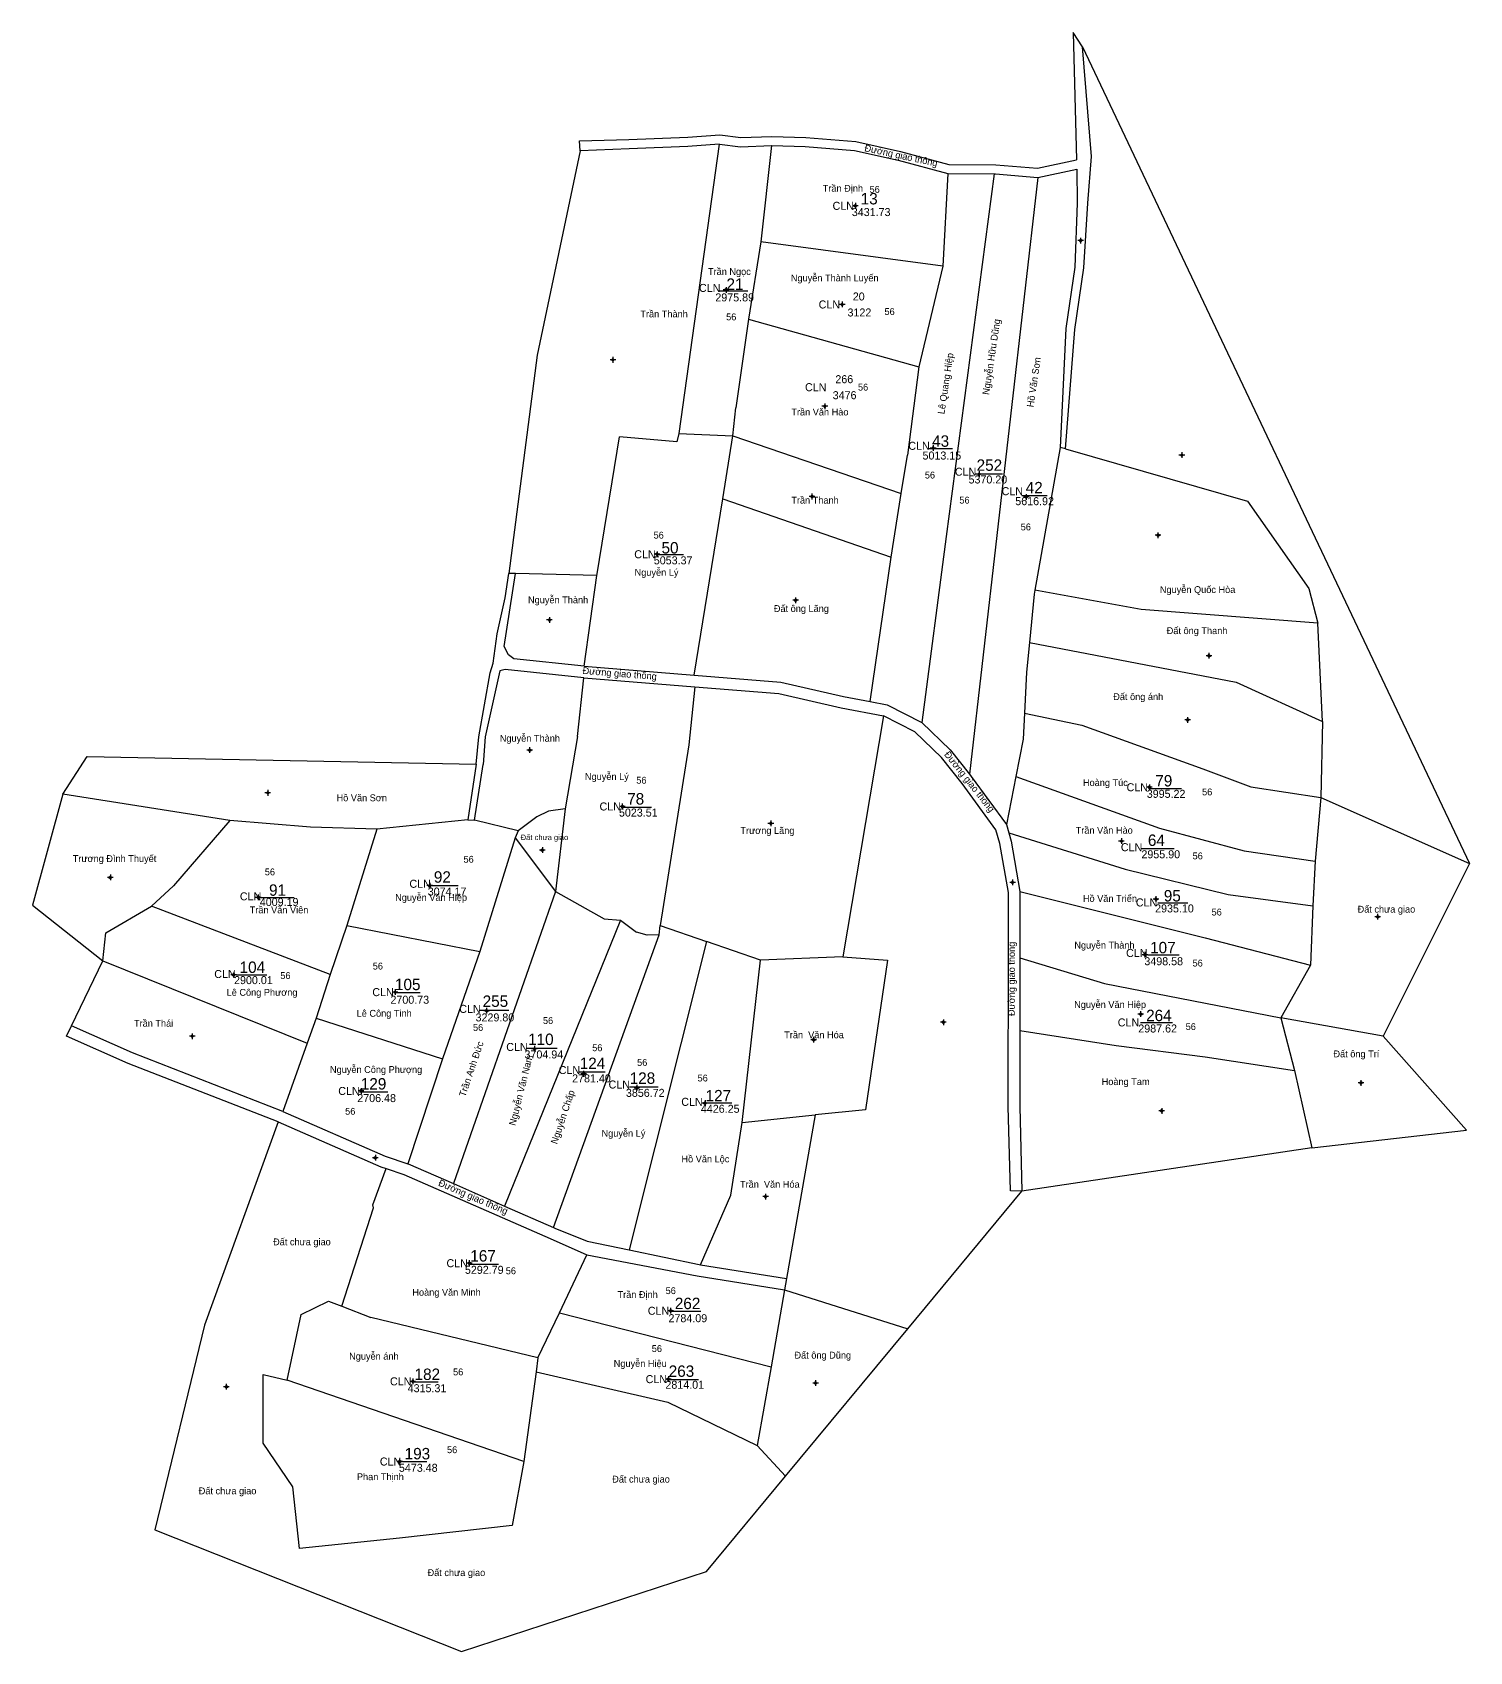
# Model space of a CAD drawing. Extents: x 533586 to 535027, y 1848292 to 1849819.
# Drawn here: x 534398 to 535027, y 1848292 to 1849000 of the extents above; entities that cross this region are included whole.
import ezdxf

# ---------------------------------------------------------------- set-up
doc = ezdxf.new("R2010")
doc.units = 0
for name, color, linetype in [('Level 11', 7, 'Continuous'), ('Level 13', 7, 'Continuous'), ('Level 2', 7, 'Continuous'), ('Level 3', 7, 'Continuous'), ('Level 4', 7, 'Continuous'), ('Level 5', 7, 'Continuous'), ('Level 6', 7, 'Continuous'), ('Level 7', 7, 'Continuous'), ('Level 8', 7, 'Continuous'), ('Level 9', 7, 'Continuous')]:
    doc.layers.add(name, color=color, linetype=linetype)

msp = doc.modelspace()

# ---------------------------------------------------------------- linework, layer by layer
at = {"layer": 'Level 11'}
for p, q in [((534757.395, 1848924.15), (534756.77, 1848924.15)), ((534758.02, 1848924.775), (534757.395, 1848924.15)), ((534757.395, 1848924.15), (534758.02, 1848923.525)), ((534758.02, 1848925.4), (534758.02, 1848924.775)), ((534758.645, 1848924.15), (534758.02, 1848924.775)), ((534758.02, 1848923.525), (534758.645, 1848924.15)), ((534758.02, 1848923.525), (534758.02, 1848922.9)), ((534759.27, 1848924.15), (534758.645, 1848924.15)), ((534855.905, 1848908.95), (534855.28, 1848908.95)), ((534856.53, 1848909.575), (534855.905, 1848908.95)), ((534855.905, 1848908.95), (534856.53, 1848908.325)), ((534856.53, 1848910.2), (534856.53, 1848909.575)), ((534857.155, 1848908.95), (534856.53, 1848909.575)), ((534856.53, 1848908.325), (534857.155, 1848908.95)), ((534856.53, 1848908.325), (534856.53, 1848907.7)), ((534857.78, 1848908.95), (534857.155, 1848908.95)), ((534700.825, 1848887.36), (534700.2, 1848887.36)), ((534701.45, 1848887.985), (534700.825, 1848887.36)), ((534700.825, 1848887.36), (534701.45, 1848886.735)), ((534701.45, 1848888.61), (534701.45, 1848887.985)), ((534702.075, 1848887.36), (534701.45, 1848887.985)), ((534701.45, 1848886.735), (534702.075, 1848887.36)), ((534701.45, 1848886.735), (534701.45, 1848886.11)), ((534702.7, 1848887.36), (534702.075, 1848887.36)), ((534751.645, 1848881.01), (534751.02, 1848881.01)), ((534752.27, 1848881.635), (534751.645, 1848881.01)), ((534751.645, 1848881.01), (534752.27, 1848880.385)), ((534752.27, 1848882.26), (534752.27, 1848881.635)), ((534752.895, 1848881.01), (534752.27, 1848881.635)), ((534752.27, 1848880.385), (534752.895, 1848881.01)), ((534752.27, 1848880.385), (534752.27, 1848879.76)), ((534753.52, 1848881.01), (534752.895, 1848881.01)), ((534651.355, 1848856.79), (534650.73, 1848856.79)), ((534651.98, 1848857.415), (534651.355, 1848856.79)), ((534651.355, 1848856.79), (534651.98, 1848856.165)), ((534651.98, 1848858.04), (534651.98, 1848857.415)), ((534652.605, 1848856.79), (534651.98, 1848857.415)), ((534651.98, 1848856.165), (534652.605, 1848856.79)), ((534653.23, 1848856.79), (534652.605, 1848856.79)), ((534651.98, 1848856.165), (534651.98, 1848855.54)), ((534744.035, 1848836.48), (534743.41, 1848836.48)), ((534744.66, 1848837.105), (534744.035, 1848836.48)), ((534744.035, 1848836.48), (534744.66, 1848835.855)), ((534744.66, 1848837.73), (534744.66, 1848837.105)), ((534745.285, 1848836.48), (534744.66, 1848837.105)), ((534744.66, 1848835.855), (534745.285, 1848836.48)), ((534744.66, 1848835.855), (534744.66, 1848835.23)), ((534745.91, 1848836.48), (534745.285, 1848836.48)), ((534791.405, 1848818.24), (534790.78, 1848818.24)), ((534792.03, 1848818.865), (534791.405, 1848818.24)), ((534791.405, 1848818.24), (534792.03, 1848817.615)), ((534792.03, 1848819.49), (534792.03, 1848818.865)), ((534792.655, 1848818.24), (534792.03, 1848818.865)), ((534792.03, 1848817.615), (534792.655, 1848818.24)), ((534792.03, 1848817.615), (534792.03, 1848816.99)), ((534793.28, 1848818.24), (534792.655, 1848818.24)), ((534900.145, 1848815.12), (534899.52, 1848815.12)), ((534900.77, 1848815.745), (534900.145, 1848815.12)), ((534900.145, 1848815.12), (534900.77, 1848814.495)), ((534900.77, 1848816.37), (534900.77, 1848815.745)), ((534901.395, 1848815.12), (534900.77, 1848815.745)), ((534900.77, 1848814.495), (534901.395, 1848815.12)), ((534900.77, 1848814.495), (534900.77, 1848813.87)), ((534902.02, 1848815.12), (534901.395, 1848815.12)), ((534812.17, 1848807.445), (534811.545, 1848806.82)), ((534812.17, 1848808.07), (534812.17, 1848807.445)), ((534812.795, 1848806.82), (534812.17, 1848807.445)), ((534811.545, 1848806.82), (534810.92, 1848806.82)), ((534811.545, 1848806.82), (534812.17, 1848806.195)), ((534812.17, 1848806.195), (534812.795, 1848806.82)), ((534812.17, 1848806.195), (534812.17, 1848805.57)), ((534813.42, 1848806.82), (534812.795, 1848806.82)), ((534738.425, 1848797.02), (534737.8, 1848797.02)), ((534739.05, 1848797.645), (534738.425, 1848797.02)), ((534738.425, 1848797.02), (534739.05, 1848796.395)), ((534739.05, 1848798.27), (534739.05, 1848797.645)), ((534739.675, 1848797.02), (534739.05, 1848797.645)), ((534739.05, 1848796.395), (534739.675, 1848797.02)), ((534739.05, 1848796.395), (534739.05, 1848795.77)), ((534740.3, 1848797.02), (534739.675, 1848797.02)), ((534832.125, 1848796.84), (534831.5, 1848796.84)), ((534832.75, 1848797.465), (534832.125, 1848796.84)), ((534832.125, 1848796.84), (534832.75, 1848796.215)), ((534832.75, 1848798.09), (534832.75, 1848797.465)), ((534833.375, 1848796.84), (534832.75, 1848797.465)), ((534832.75, 1848796.215), (534833.375, 1848796.84)), ((534832.75, 1848796.215), (534832.75, 1848795.59)), ((534834, 1848796.84), (534833.375, 1848796.84)), ((534889.715, 1848780.09), (534889.09, 1848780.09)), ((534890.34, 1848780.715), (534889.715, 1848780.09)), ((534889.715, 1848780.09), (534890.34, 1848779.465)), ((534890.34, 1848781.34), (534890.34, 1848780.715)), ((534890.965, 1848780.09), (534890.34, 1848780.715)), ((534890.34, 1848779.465), (534890.965, 1848780.09)), ((534890.34, 1848779.465), (534890.34, 1848778.84)), ((534891.59, 1848780.09), (534890.965, 1848780.09)), ((534670.665, 1848771.77), (534670.04, 1848771.77)), ((534671.29, 1848772.395), (534670.665, 1848771.77)), ((534670.665, 1848771.77), (534671.29, 1848771.145)), ((534671.29, 1848773.02), (534671.29, 1848772.395)), ((534671.915, 1848771.77), (534671.29, 1848772.395)), ((534671.29, 1848771.145), (534671.915, 1848771.77)), ((534672.54, 1848771.77), (534671.915, 1848771.77)), ((534671.29, 1848771.145), (534671.29, 1848770.52)), ((534731.275, 1848751.64), (534730.65, 1848751.64)), ((534731.9, 1848752.265), (534731.275, 1848751.64)), ((534731.275, 1848751.64), (534731.9, 1848751.015)), ((534731.9, 1848752.89), (534731.9, 1848752.265)), ((534732.525, 1848751.64), (534731.9, 1848752.265)), ((534731.9, 1848751.015), (534732.525, 1848751.64)), ((534731.9, 1848751.015), (534731.9, 1848750.39)), ((534733.15, 1848751.64), (534732.525, 1848751.64)), ((534624.25, 1848743.665), (534623.625, 1848743.04)), ((534624.25, 1848744.29), (534624.25, 1848743.665)), ((534624.875, 1848743.04), (534624.25, 1848743.665)), ((534623.625, 1848743.04), (534623, 1848743.04)), ((534623.625, 1848743.04), (534624.25, 1848742.415)), ((534624.25, 1848742.415), (534624.875, 1848743.04)), ((534624.25, 1848742.415), (534624.25, 1848741.79)), ((534625.5, 1848743.04), (534624.875, 1848743.04)), ((534912.025, 1848727.39), (534911.4, 1848727.39)), ((534912.65, 1848728.015), (534912.025, 1848727.39)), ((534912.025, 1848727.39), (534912.65, 1848726.765)), ((534912.65, 1848728.64), (534912.65, 1848728.015)), ((534913.275, 1848727.39), (534912.65, 1848728.015)), ((534912.65, 1848726.765), (534913.275, 1848727.39)), ((534912.65, 1848726.765), (534912.65, 1848726.14)), ((534913.9, 1848727.39), (534913.275, 1848727.39)), ((534902.695, 1848699.32), (534902.07, 1848699.32)), ((534903.32, 1848699.945), (534902.695, 1848699.32)), ((534902.695, 1848699.32), (534903.32, 1848698.695)), ((534903.32, 1848700.57), (534903.32, 1848699.945)), ((534903.945, 1848699.32), (534903.32, 1848699.945)), ((534903.32, 1848698.695), (534903.945, 1848699.32)), ((534903.32, 1848698.695), (534903.32, 1848698.07)), ((534904.57, 1848699.32), (534903.945, 1848699.32)), ((534615.58, 1848686.735), (534614.955, 1848686.11)), ((534615.58, 1848687.36), (534615.58, 1848686.735)), ((534616.205, 1848686.11), (534615.58, 1848686.735)), ((534614.955, 1848686.11), (534614.33, 1848686.11)), ((534614.955, 1848686.11), (534615.58, 1848685.485)), ((534615.58, 1848685.485), (534616.205, 1848686.11)), ((534615.58, 1848685.485), (534615.58, 1848684.86)), ((534616.83, 1848686.11), (534616.205, 1848686.11)), ((534500.455, 1848667.44), (534499.83, 1848667.44)), ((534501.08, 1848668.065), (534500.455, 1848667.44)), ((534500.455, 1848667.44), (534501.08, 1848666.815)), ((534501.08, 1848668.69), (534501.08, 1848668.065)), ((534501.705, 1848667.44), (534501.08, 1848668.065)), ((534501.08, 1848666.815), (534501.705, 1848667.44)), ((534501.08, 1848666.815), (534501.08, 1848666.19)), ((534502.33, 1848667.44), (534501.705, 1848667.44)), ((534885.955, 1848669.88), (534885.33, 1848669.88)), ((534886.58, 1848670.505), (534885.955, 1848669.88)), ((534885.955, 1848669.88), (534886.58, 1848669.255)), ((534886.58, 1848671.13), (534886.58, 1848670.505)), ((534887.205, 1848669.88), (534886.58, 1848670.505)), ((534886.58, 1848669.255), (534887.205, 1848669.88)), ((534886.58, 1848669.255), (534886.58, 1848668.63)), ((534887.83, 1848669.88), (534887.205, 1848669.88)), ((534655.485, 1848661.47), (534654.86, 1848661.47)), ((534656.11, 1848662.095), (534655.485, 1848661.47)), ((534655.485, 1848661.47), (534656.11, 1848660.845)), ((534656.11, 1848662.72), (534656.11, 1848662.095)), ((534656.735, 1848661.47), (534656.11, 1848662.095)), ((534656.11, 1848660.845), (534656.735, 1848661.47)), ((534656.11, 1848660.845), (534656.11, 1848660.22)), ((534657.36, 1848661.47), (534656.735, 1848661.47)), ((534720.425, 1848654.08), (534719.8, 1848654.08)), ((534721.05, 1848654.705), (534720.425, 1848654.08)), ((534720.425, 1848654.08), (534721.05, 1848653.455)), ((534721.05, 1848655.33), (534721.05, 1848654.705)), ((534721.675, 1848654.08), (534721.05, 1848654.705)), ((534721.05, 1848653.455), (534721.675, 1848654.08)), ((534721.05, 1848653.455), (534721.05, 1848652.83)), ((534722.3, 1848654.08), (534721.675, 1848654.08)), ((534873.735, 1848646.32), (534873.11, 1848646.32)), ((534874.36, 1848646.945), (534873.735, 1848646.32)), ((534873.735, 1848646.32), (534874.36, 1848645.695)), ((534874.36, 1848647.57), (534874.36, 1848646.945)), ((534874.985, 1848646.32), (534874.36, 1848646.945)), ((534874.36, 1848645.695), (534874.985, 1848646.32)), ((534874.36, 1848645.695), (534874.36, 1848645.07)), ((534875.61, 1848646.32), (534874.985, 1848646.32)), ((534620.545, 1848642.39), (534619.92, 1848642.39)), ((534621.17, 1848643.015), (534620.545, 1848642.39)), ((534620.545, 1848642.39), (534621.17, 1848641.765)), ((534621.17, 1848643.64), (534621.17, 1848643.015)), ((534621.795, 1848642.39), (534621.17, 1848643.015)), ((534621.17, 1848641.765), (534621.795, 1848642.39)), ((534621.17, 1848641.765), (534621.17, 1848641.14)), ((534622.42, 1848642.39), (534621.795, 1848642.39)), ((534431.645, 1848630.44), (534431.02, 1848630.44)), ((534432.27, 1848631.065), (534431.645, 1848630.44)), ((534431.645, 1848630.44), (534432.27, 1848629.815)), ((534432.27, 1848631.69), (534432.27, 1848631.065)), ((534432.895, 1848630.44), (534432.27, 1848631.065)), ((534432.27, 1848629.815), (534432.895, 1848630.44)), ((534433.52, 1848630.44), (534432.895, 1848630.44)), ((534432.27, 1848629.815), (534432.27, 1848629.19)), ((534496.94, 1848622.95), (534496.94, 1848622.325)), ((534571.295, 1848626.86), (534570.67, 1848626.86)), ((534571.92, 1848627.485), (534571.295, 1848626.86)), ((534571.295, 1848626.86), (534571.92, 1848626.235)), ((534571.92, 1848628.11), (534571.92, 1848627.485)), ((534572.545, 1848626.86), (534571.92, 1848627.485)), ((534571.92, 1848626.235), (534572.545, 1848626.86)), ((534571.92, 1848626.235), (534571.92, 1848625.61)), ((534573.17, 1848626.86), (534572.545, 1848626.86)), ((534826.115, 1848628.27), (534825.49, 1848628.27)), ((534826.74, 1848628.895), (534826.115, 1848628.27)), ((534826.115, 1848628.27), (534826.74, 1848627.645)), ((534826.74, 1848629.52), (534826.74, 1848628.895)), ((534827.365, 1848628.27), (534826.74, 1848628.895)), ((534826.74, 1848627.645), (534827.365, 1848628.27)), ((534826.74, 1848627.645), (534826.74, 1848627.02)), ((534827.99, 1848628.27), (534827.365, 1848628.27)), ((534496.315, 1848621.7), (534495.69, 1848621.7)), ((534496.94, 1848622.325), (534496.315, 1848621.7)), ((534496.315, 1848621.7), (534496.94, 1848621.075)), ((534497.565, 1848621.7), (534496.94, 1848622.325)), ((534496.94, 1848621.075), (534497.565, 1848621.7)), ((534496.94, 1848621.075), (534496.94, 1848620.45)), ((534498.19, 1848621.7), (534497.565, 1848621.7)), ((534888.845, 1848620.99), (534888.22, 1848620.99)), ((534889.47, 1848621.615), (534888.845, 1848620.99)), ((534888.845, 1848620.99), (534889.47, 1848620.365)), ((534889.47, 1848622.24), (534889.47, 1848621.615)), ((534890.095, 1848620.99), (534889.47, 1848621.615)), ((534889.47, 1848620.365), (534890.095, 1848620.99)), ((534889.47, 1848620.365), (534889.47, 1848619.74)), ((534890.72, 1848620.99), (534890.095, 1848620.99)), ((534985.745, 1848613.22), (534985.12, 1848613.22)), ((534986.37, 1848613.845), (534985.745, 1848613.22)), ((534985.745, 1848613.22), (534986.37, 1848612.595)), ((534986.37, 1848614.47), (534986.37, 1848613.845)), ((534986.995, 1848613.22), (534986.37, 1848613.845)), ((534986.37, 1848612.595), (534986.995, 1848613.22)), ((534986.37, 1848612.595), (534986.37, 1848611.97)), ((534987.62, 1848613.22), (534986.995, 1848613.22)), ((534883.995, 1848596.63), (534883.37, 1848596.63)), ((534884.62, 1848597.255), (534883.995, 1848596.63)), ((534883.995, 1848596.63), (534884.62, 1848596.005)), ((534884.62, 1848597.88), (534884.62, 1848597.255)), ((534885.245, 1848596.63), (534884.62, 1848597.255)), ((534884.62, 1848596.005), (534885.245, 1848596.63)), ((534884.62, 1848596.005), (534884.62, 1848595.38)), ((534885.87, 1848596.63), (534885.245, 1848596.63)), ((534485.555, 1848587.9), (534484.93, 1848587.9)), ((534486.18, 1848588.525), (534485.555, 1848587.9)), ((534485.555, 1848587.9), (534486.18, 1848587.275)), ((534486.18, 1848589.15), (534486.18, 1848588.525)), ((534486.805, 1848587.9), (534486.18, 1848588.525)), ((534486.18, 1848587.275), (534486.805, 1848587.9)), ((534487.43, 1848587.9), (534486.805, 1848587.9)), ((534486.18, 1848587.275), (534486.18, 1848586.65)), ((534556.77, 1848580.905), (534556.145, 1848580.28)), ((534556.77, 1848581.53), (534556.77, 1848580.905)), ((534557.395, 1848580.28), (534556.77, 1848580.905)), ((534556.145, 1848580.28), (534555.52, 1848580.28)), ((534556.145, 1848580.28), (534556.77, 1848579.655)), ((534556.77, 1848579.655), (534557.395, 1848580.28)), ((534556.77, 1848579.655), (534556.77, 1848579.03)), ((534558.02, 1848580.28), (534557.395, 1848580.28)), ((534596.76, 1848573.4), (534596.76, 1848572.775)), ((534596.135, 1848572.15), (534595.51, 1848572.15)), ((534596.76, 1848572.775), (534596.135, 1848572.15)), ((534596.135, 1848572.15), (534596.76, 1848571.525)), ((534597.385, 1848572.15), (534596.76, 1848572.775)), ((534596.76, 1848571.525), (534597.385, 1848572.15)), ((534596.76, 1848571.525), (534596.76, 1848570.9)), ((534598.01, 1848572.15), (534597.385, 1848572.15)), ((534795.885, 1848567.1), (534795.26, 1848567.1)), ((534796.51, 1848567.725), (534795.885, 1848567.1)), ((534795.885, 1848567.1), (534796.51, 1848566.475)), ((534796.51, 1848568.35), (534796.51, 1848567.725)), ((534797.135, 1848567.1), (534796.51, 1848567.725)), ((534796.51, 1848566.475), (534797.135, 1848567.1)), ((534796.51, 1848566.475), (534796.51, 1848565.85)), ((534797.76, 1848567.1), (534797.135, 1848567.1)), ((534882.105, 1848570.66), (534881.48, 1848570.66)), ((534882.73, 1848571.285), (534882.105, 1848570.66)), ((534882.105, 1848570.66), (534882.73, 1848570.035)), ((534882.73, 1848571.91), (534882.73, 1848571.285)), ((534883.355, 1848570.66), (534882.73, 1848571.285)), ((534882.73, 1848570.035), (534883.355, 1848570.66)), ((534882.73, 1848570.035), (534882.73, 1848569.41)), ((534883.98, 1848570.66), (534883.355, 1848570.66)), ((534467.405, 1848561), (534466.78, 1848561)), ((534468.03, 1848561.625), (534467.405, 1848561)), ((534467.405, 1848561), (534468.03, 1848560.375)), ((534468.03, 1848562.25), (534468.03, 1848561.625)), ((534468.655, 1848561), (534468.03, 1848561.625)), ((534468.03, 1848560.375), (534468.655, 1848561)), ((534468.03, 1848560.375), (534468.03, 1848559.75)), ((534469.28, 1848561), (534468.655, 1848561)), ((534739.125, 1848559.48), (534738.5, 1848559.48)), ((534739.75, 1848560.105), (534739.125, 1848559.48)), ((534739.125, 1848559.48), (534739.75, 1848558.855)), ((534739.75, 1848560.73), (534739.75, 1848560.105)), ((534740.375, 1848559.48), (534739.75, 1848560.105)), ((534739.75, 1848558.855), (534740.375, 1848559.48)), ((534741, 1848559.48), (534740.375, 1848559.48)), ((534617.065, 1848555.5), (534616.44, 1848555.5)), ((534617.69, 1848556.125), (534617.065, 1848555.5)), ((534617.065, 1848555.5), (534617.69, 1848554.875)), ((534617.69, 1848556.75), (534617.69, 1848556.125)), ((534618.315, 1848555.5), (534617.69, 1848556.125)), ((534617.69, 1848554.875), (534618.315, 1848555.5)), ((534617.69, 1848554.875), (534617.69, 1848554.25)), ((534618.94, 1848555.5), (534618.315, 1848555.5)), ((534739.75, 1848558.855), (534739.75, 1848558.23)), ((534639.17, 1848545.165), (534638.545, 1848544.54)), ((534639.17, 1848545.79), (534639.17, 1848545.165)), ((534639.795, 1848544.54), (534639.17, 1848545.165)), ((534541.86, 1848538.31), (534541.86, 1848537.685)), ((534638.545, 1848544.54), (534637.92, 1848544.54)), ((534638.545, 1848544.54), (534639.17, 1848543.915)), ((534639.17, 1848543.915), (534639.795, 1848544.54)), ((534639.17, 1848543.915), (534639.17, 1848543.29)), ((534640.42, 1848544.54), (534639.795, 1848544.54)), ((534661.875, 1848538.49), (534661.25, 1848538.49)), ((534662.5, 1848539.115), (534661.875, 1848538.49)), ((534661.875, 1848538.49), (534662.5, 1848537.865)), ((534662.5, 1848539.74), (534662.5, 1848539.115)), ((534663.125, 1848538.49), (534662.5, 1848539.115)), ((534662.5, 1848537.865), (534663.125, 1848538.49)), ((534663.75, 1848538.49), (534663.125, 1848538.49)), ((534978.475, 1848540.56), (534977.85, 1848540.56)), ((534979.1, 1848541.185), (534978.475, 1848540.56)), ((534978.475, 1848540.56), (534979.1, 1848539.935)), ((534979.1, 1848541.81), (534979.1, 1848541.185)), ((534979.725, 1848540.56), (534979.1, 1848541.185)), ((534979.1, 1848539.935), (534979.725, 1848540.56)), ((534979.1, 1848539.935), (534979.1, 1848539.31)), ((534980.35, 1848540.56), (534979.725, 1848540.56)), ((534541.235, 1848537.06), (534540.61, 1848537.06)), ((534541.86, 1848537.685), (534541.235, 1848537.06)), ((534541.235, 1848537.06), (534541.86, 1848536.435)), ((534542.485, 1848537.06), (534541.86, 1848537.685)), ((534541.86, 1848536.435), (534542.485, 1848537.06)), ((534541.86, 1848536.435), (534541.86, 1848535.81)), ((534543.11, 1848537.06), (534542.485, 1848537.06)), ((534662.5, 1848537.865), (534662.5, 1848537.24)), ((534691.675, 1848531.72), (534691.05, 1848531.72)), ((534692.3, 1848532.345), (534691.675, 1848531.72)), ((534691.675, 1848531.72), (534692.3, 1848531.095)), ((534692.3, 1848532.97), (534692.3, 1848532.345)), ((534692.925, 1848531.72), (534692.3, 1848532.345)), ((534692.3, 1848531.095), (534692.925, 1848531.72)), ((534692.3, 1848531.095), (534692.3, 1848530.47)), ((534693.55, 1848531.72), (534692.925, 1848531.72)), ((534891.355, 1848528.32), (534890.73, 1848528.32)), ((534891.98, 1848528.945), (534891.355, 1848528.32)), ((534891.355, 1848528.32), (534891.98, 1848527.695)), ((534891.98, 1848529.57), (534891.98, 1848528.945)), ((534892.605, 1848528.32), (534891.98, 1848528.945)), ((534891.98, 1848527.695), (534892.605, 1848528.32)), ((534891.98, 1848527.695), (534891.98, 1848527.07)), ((534893.23, 1848528.32), (534892.605, 1848528.32)), ((534547.505, 1848507.83), (534546.88, 1848507.83)), ((534548.13, 1848508.455), (534547.505, 1848507.83)), ((534547.505, 1848507.83), (534548.13, 1848507.205)), ((534548.13, 1848509.08), (534548.13, 1848508.455)), ((534548.755, 1848507.83), (534548.13, 1848508.455)), ((534548.13, 1848507.205), (534548.755, 1848507.83)), ((534548.13, 1848507.205), (534548.13, 1848506.58)), ((534549.38, 1848507.83), (534548.755, 1848507.83)), ((534718.125, 1848490.84), (534717.5, 1848490.84)), ((534718.75, 1848491.465), (534718.125, 1848490.84)), ((534718.125, 1848490.84), (534718.75, 1848490.215)), ((534718.75, 1848492.09), (534718.75, 1848491.465)), ((534719.375, 1848490.84), (534718.75, 1848491.465)), ((534718.75, 1848490.215), (534719.375, 1848490.84)), ((534718.75, 1848490.215), (534718.75, 1848489.59)), ((534720, 1848490.84), (534719.375, 1848490.84)), ((534588.565, 1848461.74), (534587.94, 1848461.74)), ((534589.19, 1848462.365), (534588.565, 1848461.74)), ((534588.565, 1848461.74), (534589.19, 1848461.115)), ((534589.19, 1848462.99), (534589.19, 1848462.365)), ((534589.815, 1848461.74), (534589.19, 1848462.365)), ((534589.19, 1848461.115), (534589.815, 1848461.74)), ((534589.19, 1848461.115), (534589.19, 1848460.49)), ((534590.44, 1848461.74), (534589.815, 1848461.74)), ((534676.605, 1848440.93), (534675.98, 1848440.93)), ((534677.23, 1848441.555), (534676.605, 1848440.93)), ((534676.605, 1848440.93), (534677.23, 1848440.305)), ((534677.23, 1848442.18), (534677.23, 1848441.555)), ((534677.855, 1848440.93), (534677.23, 1848441.555)), ((534677.23, 1848440.305), (534677.855, 1848440.93)), ((534677.23, 1848440.305), (534677.23, 1848439.68)), ((534678.48, 1848440.93), (534677.855, 1848440.93)), ((534564.49, 1848410.685), (534563.865, 1848410.06)), ((534564.49, 1848411.31), (534564.49, 1848410.685)), ((534565.115, 1848410.06), (534564.49, 1848410.685)), ((534675.635, 1848411.04), (534675.01, 1848411.04)), ((534676.26, 1848411.665), (534675.635, 1848411.04)), ((534675.635, 1848411.04), (534676.26, 1848410.415)), ((534676.26, 1848412.29), (534676.26, 1848411.665)), ((534676.885, 1848411.04), (534676.26, 1848411.665)), ((534676.26, 1848410.415), (534676.885, 1848411.04)), ((534677.51, 1848411.04), (534676.885, 1848411.04)), ((534740.61, 1848410.59), (534740.61, 1848409.965)), ((534482.295, 1848407.68), (534481.67, 1848407.68)), ((534482.92, 1848408.305), (534482.295, 1848407.68)), ((534482.295, 1848407.68), (534482.92, 1848407.055)), ((534482.92, 1848408.93), (534482.92, 1848408.305)), ((534483.545, 1848407.68), (534482.92, 1848408.305)), ((534482.92, 1848407.055), (534483.545, 1848407.68)), ((534482.92, 1848407.055), (534482.92, 1848406.43)), ((534484.17, 1848407.68), (534483.545, 1848407.68)), ((534563.865, 1848410.06), (534563.24, 1848410.06)), ((534563.865, 1848410.06), (534564.49, 1848409.435)), ((534564.49, 1848409.435), (534565.115, 1848410.06)), ((534564.49, 1848409.435), (534564.49, 1848408.81)), ((534565.74, 1848410.06), (534565.115, 1848410.06)), ((534676.26, 1848410.415), (534676.26, 1848409.79)), ((534739.985, 1848409.34), (534739.36, 1848409.34)), ((534740.61, 1848409.965), (534739.985, 1848409.34)), ((534739.985, 1848409.34), (534740.61, 1848408.715)), ((534741.235, 1848409.34), (534740.61, 1848409.965)), ((534740.61, 1848408.715), (534741.235, 1848409.34)), ((534740.61, 1848408.715), (534740.61, 1848408.09)), ((534741.86, 1848409.34), (534741.235, 1848409.34)), ((534558.74, 1848375.625), (534558.115, 1848375)), ((534558.74, 1848376.25), (534558.74, 1848375.625)), ((534559.365, 1848375), (534558.74, 1848375.625)), ((534558.115, 1848375), (534557.49, 1848375)), ((534558.115, 1848375), (534558.74, 1848374.375)), ((534558.74, 1848374.375), (534559.365, 1848375)), ((534558.74, 1848374.375), (534558.74, 1848373.75)), ((534559.99, 1848375), (534559.365, 1848375))]:
    msp.add_line(p, q, dxfattribs=at)
for centre in [(534758.02, 1848924.15), (534856.53, 1848908.95), (534701.45, 1848887.36), (534752.27, 1848881.01), (534651.98, 1848856.79), (534744.66, 1848836.48), (534792.03, 1848818.24), (534900.77, 1848815.12), (534812.17, 1848806.82), (534739.05, 1848797.02), (534832.75, 1848796.84), (534890.34, 1848780.09), (534671.29, 1848771.77), (534731.9, 1848751.64), (534624.25, 1848743.04), (534912.65, 1848727.39), (534903.32, 1848699.32), (534615.58, 1848686.11), (534501.08, 1848667.44), (534886.58, 1848669.88), (534656.11, 1848661.47), (534721.05, 1848654.08), (534874.36, 1848646.32), (534621.17, 1848642.39), (534432.27, 1848630.44), (534571.92, 1848626.86), (534826.74, 1848628.27), (534496.94, 1848621.7), (534889.47, 1848620.99), (534986.37, 1848613.22), (534884.62, 1848596.63), (534486.18, 1848587.9), (534556.77, 1848580.28), (534596.76, 1848572.15), (534796.51, 1848567.1), (534882.73, 1848570.66), (534468.03, 1848561), (534739.75, 1848559.48), (534617.69, 1848555.5), (534639.17, 1848544.54), (534662.5, 1848538.49), (534979.1, 1848540.56), (534541.86, 1848537.06), (534692.3, 1848531.72), (534891.98, 1848528.32), (534548.13, 1848507.83), (534718.75, 1848490.84), (534589.19, 1848461.74), (534677.23, 1848440.93), (534676.26, 1848411.04), (534482.92, 1848407.68), (534564.49, 1848410.06), (534740.61, 1848409.34), (534558.74, 1848375)]:
    msp.add_circle(centre, 0.15, dxfattribs=at)
at = {"layer": 'Level 6'}
for p, q in [((534853.22, 1849000), (534854.73, 1848944.21)), ((534857.4, 1848993.65), (534853.22, 1849000)), ((534861.26, 1848945.72), (534857.4, 1848993.65)), ((534857.4, 1848993.65), (535026.61, 1848636.58)), ((534637.42, 1848952.52), (534658.91, 1848953.13)), ((534637.69, 1848948.27), (534637.42, 1848952.52)), ((534659.07, 1848949.13), (534637.69, 1848948.27)), ((534658.91, 1848953.13), (534684.72, 1848954.15)), ((534684.76, 1848950.14), (534659.07, 1848949.13)), ((534698.52, 1848951.13), (534680.78, 1848824.64)), ((534684.72, 1848954.15), (534684.78, 1848954.14)), ((534698.52, 1848951.13), (534684.76, 1848950.14)), ((534684.78, 1848954.14), (534698.75, 1848955.16)), ((534698.52, 1848951.13), (534698.63, 1848951.14)), ((534698.63, 1848951.14), (534707.73, 1848949.95)), ((534698.75, 1848955.16), (534707.91, 1848953.97)), ((534707.73, 1848949.95), (534721.28, 1848950.48)), ((534707.91, 1848953.97), (534721.54, 1848954.49)), ((534721.28, 1848950.48), (534716.66, 1848908.33)), ((534721.28, 1848950.48), (534721.56, 1848950.49)), ((534721.54, 1848954.49), (534736.32, 1848954.04)), ((534721.56, 1848950.49), (534736.1, 1848950.04)), ((534736.1, 1848950.04), (534757.63, 1848948.34)), ((534736.32, 1848954.04), (534758.23, 1848952.3)), ((534758.23, 1848952.3), (534777.73, 1848947.96)), ((534637.69, 1848948.27), (534618.93, 1848858.77)), ((534757.63, 1848948.34), (534776.77, 1848944.08)), ((534776.77, 1848944.08), (534798.41, 1848938.28)), ((534777.73, 1848947.96), (534798.95, 1848942.28)), ((534798.95, 1848942.28), (534819.44, 1848942.09)), ((534819.44, 1848942.09), (534837.59, 1848940.58)), ((534837.59, 1848940.58), (534854.73, 1848944.21)), ((534859.72, 1848925.3), (534861.26, 1848945.72)), ((534798.41, 1848938.28), (534796.22, 1848897.81)), ((534818.67, 1848938.1), (534797.78, 1848779.51)), ((534798.41, 1848938.28), (534818.67, 1848938.1)), ((534837.85, 1848936.54), (534807.9, 1848675.53)), ((534818.67, 1848938.1), (534819.26, 1848938.09)), ((534819.26, 1848938.09), (534837.85, 1848936.54)), ((534837.85, 1848936.54), (534854.92, 1848940.15)), ((534854.92, 1848940.15), (534855.01, 1848925.34)), ((534855.01, 1848925.34), (534853.93, 1848897.37)), ((534857.91, 1848897.01), (534859.72, 1848925.3)), ((534716.66, 1848908.33), (534711.29, 1848874.61)), ((534796.22, 1848897.81), (534716.66, 1848908.33)), ((534796.22, 1848897.81), (534785.75, 1848853.69)), ((534853.93, 1848897.37), (534850.01, 1848870.55)), ((534853.99, 1848870.11), (534857.91, 1848897.01)), ((534711.29, 1848874.61), (534705.7, 1848835.81)), ((534711.29, 1848874.61), (534785.75, 1848853.69)), ((534850.01, 1848870.55), (534847.5, 1848818.53)), ((534849.87, 1848817.9), (534853.99, 1848870.11)), ((534618.93, 1848858.77), (534606.51, 1848763.36)), ((534785.75, 1848853.69), (534780.77, 1848815.06)), ((534704.5, 1848823.58), (534705.7, 1848835.81)), ((534645.06, 1848763.18), (534654.83, 1848823.08)), ((534679.92, 1848820.89), (534654.83, 1848823.08)), ((534680.78, 1848824.64), (534679.92, 1848820.89)), ((534680.78, 1848824.64), (534704.5, 1848823.58)), ((534700.03, 1848795.95), (534704.5, 1848823.58)), ((534704.5, 1848823.58), (534778.11, 1848798.34)), ((534778.11, 1848798.34), (534780.77, 1848815.06)), ((534847.5, 1848818.53), (534836.49, 1848756.12)), ((534849.87, 1848817.9), (534847.5, 1848818.53)), ((534849.87, 1848817.9), (534929.49, 1848794.98)), ((534687.57, 1848718.9), (534700.03, 1848795.95)), ((534700.03, 1848795.95), (534773.67, 1848770.46)), ((534773.67, 1848770.46), (534778.11, 1848798.34)), ((534929.49, 1848794.98), (534956.37, 1848756.74)), ((534797.78, 1848779.51), (534787.03, 1848698.21)), ((534764.48, 1848707.33), (534773.67, 1848770.46)), ((534604.43, 1848731.46), (534609.47, 1848763.29)), ((534604.95, 1848752.68), (534606.51, 1848763.36)), ((534609.47, 1848763.29), (534606.51, 1848763.36)), ((534644.96, 1848762.45), (534609.47, 1848763.29)), ((534639.38, 1848722.79), (534644.96, 1848762.45)), ((534644.96, 1848762.45), (534645.06, 1848763.18)), ((534601.32, 1848737.03), (534604.95, 1848752.68)), ((534836.18, 1848754.34), (534834.11, 1848733.25)), ((534836.49, 1848756.12), (534836.18, 1848754.34)), ((534882.98, 1848747.58), (534836.49, 1848756.12)), ((534956.37, 1848756.74), (534960.17, 1848741.65)), ((534960.17, 1848741.65), (534882.98, 1848747.58)), ((534599.63, 1848724.19), (534601.32, 1848737.03)), ((534962.21, 1848698.66), (534960.17, 1848741.65)), ((534606.3, 1848727.75), (534604.43, 1848731.46)), ((534834.11, 1848733.25), (534832.83, 1848720.25)), ((534834.11, 1848733.25), (534924.46, 1848715.8)), ((534598.36, 1848719.88), (534599.63, 1848724.19)), ((534608.63, 1848726.03), (534606.3, 1848727.75)), ((534639.38, 1848722.79), (534608.63, 1848726.03)), ((534639.38, 1848722.79), (534687.57, 1848718.9)), ((534593.44, 1848691.97), (534598.36, 1848719.88)), ((534602.49, 1848720.86), (534596.18, 1848691.86)), ((534604.82, 1848721.4), (534602.49, 1848720.86)), ((534639.35, 1848717.77), (534604.82, 1848721.4)), ((534636.45, 1848692.12), (534639.35, 1848717.77)), ((534639.35, 1848717.77), (534687.83, 1848713.86)), ((534687.57, 1848718.9), (534725.38, 1848715.85)), ((534725.38, 1848715.85), (534752.81, 1848709.58)), ((534832.83, 1848720.25), (534831.93, 1848702.22)), ((534924.46, 1848715.8), (534962.21, 1848698.66)), ((534687.83, 1848713.86), (534685.13, 1848688.36)), ((534687.83, 1848713.86), (534724.62, 1848710.89)), ((534724.62, 1848710.89), (534751.77, 1848704.68)), ((534752.81, 1848709.58), (534764.48, 1848707.33)), ((534751.77, 1848704.68), (534770.3, 1848701.11)), ((534770.3, 1848701.11), (534752.53, 1848595.67)), ((534764.48, 1848707.33), (534771.94, 1848705.89)), ((534784.09, 1848694.09), (534770.3, 1848701.11)), ((534771.94, 1848705.89), (534787.03, 1848698.21)), ((534831.93, 1848702.22), (534831.37, 1848690.92)), ((534831.93, 1848702.22), (534857, 1848697)), ((534795.74, 1848682.82), (534784.09, 1848694.09)), ((534787.03, 1848698.21), (534799.46, 1848686.18)), ((534857, 1848697), (534910, 1848678)), ((534962.21, 1848698.66), (534961.59, 1848665.38)), ((534592.14, 1848680), (534593.44, 1848691.97)), ((534596.18, 1848691.86), (534595.21, 1848679.85)), ((534636.45, 1848692.12), (534631.17, 1848660.49)), ((534685.13, 1848688.36), (534672.69, 1848609.44)), ((534831.37, 1848690.92), (534828.19, 1848674.65)), ((534411.51, 1848666.92), (534422.15, 1848683.33)), ((534422.15, 1848683.33), (534592.14, 1848680)), ((534592.14, 1848680), (534588.61, 1848655.69)), ((534591.41, 1848655.54), (534595.21, 1848679.85)), ((534804.69, 1848671.52), (534795.74, 1848682.82)), ((534799.46, 1848686.18), (534807.9, 1848675.53)), ((534807.9, 1848675.53), (534808.67, 1848674.56)), ((534808.67, 1848674.56), (534824.06, 1848653.54)), ((534828.19, 1848674.65), (534824.06, 1848653.54)), ((534828.19, 1848674.65), (534891, 1848652)), ((534910, 1848678), (534931, 1848670)), ((534411.51, 1848666.92), (534398.15, 1848618.37)), ((534484.52, 1848655.33), (534411.51, 1848666.92)), ((534819.5, 1848651.3), (534804.69, 1848671.52)), ((534931, 1848670), (534961.59, 1848665.38)), ((534623.9, 1848659.36), (534618.79, 1848656.99)), ((534631.17, 1848660.49), (534623.9, 1848659.36)), ((534631.17, 1848660.49), (534626.94, 1848624.29)), ((534961.59, 1848665.38), (534959.11, 1848637.55)), ((534961.59, 1848665.38), (535026.61, 1848636.58)), ((534484.52, 1848655.33), (534459.9, 1848626.77)), ((534519.81, 1848652.4), (534484.52, 1848655.33)), ((534548.8, 1848651.56), (534519.81, 1848652.4)), ((534548.8, 1848651.56), (534535.67, 1848609.42)), ((534588.61, 1848655.69), (534548.8, 1848651.56)), ((534588.61, 1848655.69), (534591.41, 1848655.54)), ((534610.64, 1848650.82), (534591.41, 1848655.54)), ((534618.79, 1848656.99), (534610.64, 1848650.82)), ((534821.22, 1848645.25), (534819.5, 1848651.3)), ((534824.06, 1848653.54), (534825.07, 1848649.98)), ((534891, 1848652), (534928, 1848642)), ((534609.22, 1848647.78), (534593.82, 1848598.03)), ((534610.64, 1848650.82), (534609.22, 1848647.78)), ((534609.22, 1848647.78), (534626.94, 1848624.29)), ((534824.98, 1848623.82), (534821.22, 1848645.25)), ((534825.07, 1848649.98), (534876, 1848634)), ((534825.07, 1848649.98), (534826.1, 1848646.37)), ((534826.1, 1848646.37), (534829.98, 1848624.26)), ((534928, 1848642), (534959.11, 1848637.55)), ((534959.11, 1848637.55), (534958, 1848618)), ((534876, 1848634), (534921, 1848623)), ((535026.61, 1848636.58), (534988.86, 1848561.05)), ((534459.9, 1848626.77), (534450.27, 1848617.91)), ((534626.94, 1848624.29), (534582.22, 1848496.52)), ((534626.94, 1848624.29), (534648.19, 1848612.27)), ((534824.99, 1848597.97), (534824.98, 1848623.82)), ((534829.98, 1848624.26), (534829.99, 1848595.31)), ((534829.98, 1848624.26), (534911, 1848604)), ((534921, 1848623), (534958, 1848618)), ((534398.15, 1848618.37), (534428.99, 1848593.97)), ((534430.27, 1848606.21), (534450.27, 1848617.91)), ((534528.4, 1848588.06), (534450.27, 1848617.91)), ((534958, 1848618), (534957, 1848592)), ((534535.67, 1848609.42), (534528.4, 1848588.06)), ((534535.67, 1848609.42), (534593.82, 1848598.03)), ((534655.33, 1848611.75), (534604.61, 1848486.72)), ((534648.19, 1848612.27), (534655.33, 1848611.75)), ((534655.33, 1848611.75), (534662.29, 1848606.54)), ((534672.2, 1848605.37), (534672.69, 1848609.44)), ((534672.69, 1848609.44), (534692.97, 1848602.43)), ((534428.99, 1848593.97), (534430.27, 1848606.21)), ((534626.07, 1848477.32), (534672.2, 1848605.37)), ((534692.97, 1848602.43), (534659.04, 1848467.54)), ((534666.94, 1848605.17), (534662.29, 1848606.54)), ((534672.2, 1848605.37), (534666.94, 1848605.17)), ((534716.48, 1848594.3), (534692.97, 1848602.43)), ((534911, 1848604), (534957, 1848592)), ((534593.82, 1848598.03), (534577.52, 1848551.15)), ((534752.53, 1848595.67), (534716.48, 1848594.3)), ((534752.53, 1848595.67), (534772.04, 1848594.22)), ((534824.9, 1848530.25), (534824.99, 1848597.97)), ((534829.99, 1848595.31), (534829.94, 1848563.47)), ((534829.99, 1848595.31), (534867, 1848584)), ((534415.21, 1848565.54), (534428.99, 1848593.97)), ((534428.99, 1848593.97), (534518.32, 1848557.89)), ((534528.4, 1848588.06), (534522.18, 1848568.87)), ((534708.47, 1848523.3), (534716.48, 1848594.3)), ((534772.04, 1848594.22), (534762.47, 1848528.82)), ((534957, 1848592), (534944, 1848569)), ((534867, 1848584), (534944, 1848569)), ((534522.18, 1848568.87), (534518.32, 1848557.89)), ((534522.18, 1848568.87), (534577.52, 1848551.15)), ((534944, 1848569), (534950, 1848546)), ((534988.86, 1848561.05), (534944, 1848569)), ((534413.03, 1848561.04), (534415.21, 1848565.54)), ((534439.98, 1848549.1), (534413.03, 1848561.04)), ((534441.9, 1848553.72), (534415.21, 1848565.54)), ((534829.94, 1848563.47), (534829.9, 1848530.31)), ((534829.94, 1848563.47), (534872, 1848557)), ((535025.23, 1848519.91), (534988.86, 1848561.05)), ((534507.66, 1848528.04), (534441.9, 1848553.72)), ((534518.32, 1848557.89), (534507.66, 1848528.04)), ((534872, 1848557), (534911, 1848552)), ((534505.6, 1848523.49), (534439.98, 1848549.1)), ((534577.52, 1848551.15), (534562.28, 1848505.24)), ((534911, 1848552), (534950, 1848546)), ((534950, 1848546), (534957.69, 1848512.12)), ((534507.66, 1848528.04), (534552.35, 1848508.6)), ((534708.47, 1848523.3), (534740.45, 1848526.65)), ((534740.45, 1848526.65), (534727.92, 1848455.03)), ((534762.47, 1848528.82), (534740.45, 1848526.65)), ((534825.85, 1848493.37), (534824.9, 1848530.25)), ((534829.9, 1848530.31), (534830.86, 1848493.18)), ((534505.6, 1848523.49), (534473.38, 1848434.63)), ((534505.6, 1848523.49), (534550.55, 1848503.94)), ((534703.59, 1848491.48), (534708.47, 1848523.3)), ((534957.69, 1848512.12), (535025.23, 1848519.91)), ((534957.69, 1848512.12), (534830.86, 1848493.18)), ((534547.06, 1848487.27), (534552.81, 1848503.18)), ((534550.55, 1848503.94), (534552.81, 1848503.18)), ((534552.35, 1848508.6), (534562.28, 1848505.24)), ((534552.81, 1848503.18), (534560.6, 1848500.54)), ((534562.28, 1848505.24), (534562.4, 1848505.2)), ((534562.4, 1848505.2), (534582.22, 1848496.52)), ((534560.6, 1848500.54), (534624.59, 1848472.52)), ((534582.22, 1848496.52), (534604.61, 1848486.72)), ((534690.37, 1848461.01), (534703.59, 1848491.48)), ((534781.01, 1848433.09), (534830.86, 1848493.18)), ((534830.86, 1848493.18), (534825.85, 1848493.37)), ((534533.44, 1848442.88), (534547.36, 1848485.88)), ((534547.36, 1848485.88), (534547.06, 1848487.27)), ((534604.61, 1848486.72), (534626.07, 1848477.32)), ((534626.07, 1848477.32), (534626.53, 1848477.12)), ((534626.53, 1848477.12), (534640.72, 1848471.37)), ((534624.59, 1848472.52), (534640.57, 1848465.4)), ((534640.72, 1848471.37), (534659.04, 1848467.54)), ((534659.04, 1848467.54), (534689.77, 1848461.11)), ((534628.6, 1848440.09), (534640.57, 1848465.4)), ((534640.57, 1848465.4), (534688.87, 1848456.19)), ((534689.77, 1848461.11), (534690.37, 1848461.01)), ((534690.37, 1848461.01), (534727.92, 1848455.03)), ((534688.87, 1848456.19), (534727.06, 1848450.11)), ((534727.92, 1848455.03), (534727.06, 1848450.11)), ((534727.06, 1848450.11), (534721.17, 1848416.46)), ((534727.06, 1848450.11), (534781.01, 1848433.09)), ((534509.49, 1848410.64), (534515.68, 1848439.34)), ((534515.68, 1848439.34), (534527.62, 1848445.13)), ((534527.62, 1848445.13), (534533.44, 1848442.88)), ((534533.44, 1848442.88), (534546.09, 1848438)), ((534619.22, 1848420.29), (534628.6, 1848440.09)), ((534628.6, 1848440.09), (534721.17, 1848416.46)), ((534473.38, 1848434.63), (534451.67, 1848345.13)), ((534619.22, 1848420.29), (534546.09, 1848438)), ((534727.48, 1848368.56), (534781.01, 1848433.09)), ((534619.22, 1848420.29), (534618.39, 1848414.23)), ((534499, 1848383), (534499, 1848413)), ((534499, 1848413), (534509.49, 1848410.64)), ((534551.55, 1848396.17), (534509.49, 1848410.64)), ((534618.39, 1848414.23), (534613, 1848375)), ((534618.39, 1848414.23), (534676, 1848401)), ((534721.17, 1848416.46), (534715.14, 1848381.98)), ((534676, 1848401), (534715.14, 1848381.98)), ((534613, 1848375), (534551.55, 1848396.17)), ((534512, 1848364), (534499, 1848383)), ((534715.14, 1848381.98), (534727.48, 1848368.56)), ((534613, 1848375), (534608, 1848347)), ((534692.89, 1848326.85), (534727.48, 1848368.56)), ((534515, 1848337), (534512, 1848364)), ((534608, 1848347), (534558.68, 1848341.48)), ((534451.67, 1848345.13), (534585.75, 1848291.87)), ((534558.68, 1848341.48), (534515, 1848337)), ((534585.75, 1848291.87), (534692.89, 1848326.85))]:
    msp.add_line(p, q, dxfattribs=at)
at = {"layer": 'Level 9'}
for p, q in [((534698.79, 1848886.95), (534710.94, 1848886.95)), ((534790.08, 1848818.06), (534800.53, 1848818.06)), ((534810.33, 1848806.92), (534822.31, 1848806.92)), ((534830.79, 1848797.43), (534841.88, 1848797.43)), ((534670.88, 1848771.66), (534682.82, 1848771.66)), ((534886.21, 1848669.36), (534900.68, 1848669.36)), ((534655.63, 1848661.1), (534668.85, 1848661.1)), ((534883.12, 1848643.15), (534897.38, 1848643.15)), ((534571.81, 1848626.86), (534584.31, 1848626.86)), ((534498.18, 1848621.69), (534512.63, 1848621.69)), ((534890.27, 1848619.33), (534903.37, 1848619.33)), ((534885.87, 1848596.63), (534899.62, 1848596.63)), ((534487.43, 1848587.9), (534500.67, 1848587.9)), ((534556.21, 1848580.06), (534567.67, 1848580.06)), ((534593.78, 1848572.37), (534606.44, 1848572.37)), ((534882.64, 1848566.96), (534896.7, 1848566.96)), ((534614.3, 1848555.72), (534627.6, 1848555.72)), ((534637.05, 1848545.37), (534648.68, 1848545.37)), ((534659.22, 1848538.89), (534671.78, 1848538.89)), ((534541.24, 1848536.65), (534553.6, 1848536.65)), ((534691.75, 1848531.9), (534704.07, 1848531.9)), ((534588.9, 1848461.36), (534601.95, 1848461.36)), ((534677.37, 1848440.78), (534690.51, 1848440.78)), ((534675.89, 1848410.88), (534689.37, 1848410.88)), ((534564.34, 1848409.88), (534575.59, 1848409.88)), ((534559.98, 1848375), (534570.6, 1848375))]:
    msp.add_line(p, q, dxfattribs=at)

# ---------------------------------------------------------------- texts
at = {"layer": 'Level 13'}
for s, p in [('20', (534756.88, 1848882.76)), ('CLN', (534741.96, 1848879.26)), ('3122', (534754.58, 1848875.76)), ('266', (534749.26, 1848846.58)), ('CLN', (534736.01, 1848843.08)), ('3476', (534748.11, 1848839.58))]:
    msp.add_text(s, height=3.5, dxfattribs=at).set_placement(p)
at = {"layer": 'Level 2'}
for s, height, p in [('Trần Định', 3, (534743.75, 1848930.3)), ('Trần Ngọc', 3, (534693.57, 1848893.89)), ('Nguyễn Thành Luyến', 3, (534729.8, 1848891.11)), ('Trần Thành', 3, (534664, 1848875.36)), ('Trần Văn Hào', 3, (534730.02, 1848832.48)), ('Trần Thanh', 3, (534730, 1848793.92)), ('Nguyễn Lý', 3, (534661.49, 1848762.35)), ('Nguyễn Quốc Hòa', 3, (534891.16, 1848754.81)), ('Nguyễn Thành', 3, (534614.88, 1848750.32)), ('Đất ông Lãng', 3, (534722.36, 1848746.53)), ('Đất ông Thanh', 3, (534894.16, 1848736.85)), ('Đất ông ánh', 3, (534870.77, 1848707.99)), ('Nguyễn Thành', 3, (534602.52, 1848689.78)), ('Nguyễn Lý', 3, (534639.76, 1848673.06)), ('Hoàng Túc', 3, (534857.53, 1848670.39)), ('Hồ Văn Sơn', 3, (534531.16, 1848663.77)), ('Trương Lãng', 3, (534707.76, 1848649.47)), ('Trần Văn Hào', 3, (534854.34, 1848649.55)), ('Đất chưa giao', 2.4, (534611.65, 1848646.77)), ('Trương Đình Thuyết', 3, (534415.81, 1848637.18)), ('Nguyễn Văn Hiệp', 3, (534556.77, 1848620.2)), ('Hồ Văn Triển', 3, (534857.52, 1848619.73)), ('Trần Văn Viên', 3, (534493.18, 1848614.73)), ('Đất chưa giao', 3, (534977.62, 1848615.04)), ('Nguyễn Thành', 3, (534853.77, 1848599.34)), ('Lê Công Phương', 3, (534483.09, 1848578.68)), ('Nguyễn Văn Hiệp', 3, (534853.69, 1848573.36)), ('Trần Thái', 3, (534442.57, 1848565.15)), ('Lê Công Tinh', 3, (534539.95, 1848569.51)), ('Trần  Văn Hóa', 3, (534726.9, 1848560.1)), ('Đất ông Trí', 3, (534967.07, 1848551.78)), ('Nguyễn Công Phượng', 3, (534528.28, 1848544.93)), ('Hoàng Tam', 3, (534865.71, 1848539.63)), ('Nguyễn Lý', 3, (534647.02, 1848517.04)), ('Hồ Văn Lộc', 3, (534681.96, 1848505.82)), ('Trần  Văn Hóa', 3, (534707.56, 1848494.74)), ('Đất chưa giao', 3, (534503.4, 1848469.56)), ('Hoàng Văn Minh', 3, (534564.3, 1848447.5)), ('Trần Định', 3, (534654.01, 1848446.52)), ('Nguyễn ánh', 3, (534536.65, 1848419.55)), ('Nguyễn Hiệu', 3, (534652.35, 1848416.39)), ('Đất ông Dũng', 3, (534731.39, 1848420.02)), ('Phan Thịnh', 3, (534540.05, 1848366.85)), ('Đất chưa giao', 3, (534651.68, 1848365.79)), ('Đất chưa giao', 3, (534470.89, 1848360.68)), ('Đất chưa giao', 3, (534570.95, 1848324.9))]:
    msp.add_text(s, height=height, dxfattribs=at).set_placement(p)
for s, rotation, p in [('Nguyễn Hữu Dũng', 81.469233, (534816.48, 1848841.33)), ('Lê Quang Hiệp', 81.469233, (534796.94, 1848832.88)), ('Hồ Văn Sơn', 81.469233, (534835.91, 1848835.91)), ('Trần Anh Đức', 71.306964, (534587.44, 1848534.25)), ('Nguyễn Văn Nam', 76, (534609.35, 1848521.67)), ('Nguyễn Chấp', 71.306964, (534627.53, 1848513.57))]:
    msp.add_text(s, height=3, rotation=rotation, dxfattribs=at).set_placement(p)
at = {"layer": 'Level 3'}
for p in [(534748.05, 1848922.4), (534689.63, 1848886.49), (534781.18, 1848817.44), (534801.53, 1848806.12), (534821.96, 1848797.61), (534661.33, 1848770.02), (534876.62, 1848668.13), (534646.15, 1848659.72), (534874.11, 1848641.91), (534488.88, 1848620.41), (534563.02, 1848625.91), (534880.67, 1848617.75), (534876.39, 1848595.65), (534477.68, 1848586.44), (534546.8, 1848578.53), (534584.8, 1848571.2), (534872.76, 1848565.28), (534605.36, 1848554.55), (534628.28, 1848544.46), (534531.9, 1848535.3), (534650.1, 1848538.13), (534681.89, 1848530.55), (534579.23, 1848459.98), (534667.26, 1848439.18), (534554.52, 1848408.31), (534666.3, 1848409.28), (534550.09, 1848373.25)]:
    msp.add_text('CLN', height=3.5, dxfattribs=at).set_placement(p)
at = {"layer": 'Level 4'}
for s, p in [('13', (534760.33, 1848924.76)), ('21', (534701.66, 1848887.4)), ('43', (534791.59, 1848818.77)), ('252', (534811.05, 1848808.26)), ('42', (534832.49, 1848798.41)), ('50', (534673.25, 1848772.1)), ('79', (534889.16, 1848670.22)), ('78', (534658.24, 1848662.31)), ('64', (534885.93, 1848644.21)), ('92', (534573.71, 1848628.13)), ('91', (534501.64, 1848622.42)), ('95', (534892.89, 1848619.93)), ('107', (534886.9, 1848597.25)), ('104', (534488.76, 1848588.68)), ('105', (534556.7, 1848581.14)), ('255', (534595.04, 1848573.82)), ('264', (534885.16, 1848567.57)), ('110', (534614.91, 1848557.14)), ('124', (534637.48, 1848546.63)), ('128', (534659.33, 1848540.17)), ('129', (534541.76, 1848537.67)), ('127', (534692.52, 1848532.49)), ('167', (534589.64, 1848462.45)), ('262', (534679.07, 1848441.64)), ('182', (534565.27, 1848410.66)), ('263', (534676.4, 1848412.02)), ('193', (534560.93, 1848375.94))]:
    msp.add_text(s, height=5, dxfattribs=at).set_placement(p)
at = {"layer": 'Level 5'}
for s, p in [('3431.73', (534756.47, 1848919.67)), ('2975.89', (534696.78, 1848882.35)), ('5013.15', (534787.38, 1848813.2)), ('5370.20', (534807.5, 1848802.73)), ('5616.92', (534827.94, 1848793.24)), ('5053.37', (534669.87, 1848767.36)), ('3995.22', (534885.44, 1848665.25)), ('5023.51', (534654.64, 1848657.06)), ('2955.90', (534883.1, 1848638.82)), ('3074.17', (534571.02, 1848622.52)), ('4009.19', (534497.59, 1848617.94)), ('2935.10', (534889.09, 1848615.14)), ('3498.58', (534884.38, 1848592.04)), ('2900.01', (534486.34, 1848583.78)), ('2700.73', (534554.72, 1848575.2)), ('3229.80', (534591.94, 1848567.47)), ('2987.62', (534881.73, 1848562.63)), ('3704.94', (534613.34, 1848551.29)), ('2781.40', (534634.16, 1848540.81)), ('3856.72', (534657.68, 1848534.48)), ('2706.48', (534540.22, 1848532.19)), ('4426.25', (534690.46, 1848527.52)), ('5292.79', (534587.28, 1848457.09)), ('2784.09', (534676.3, 1848435.92)), ('4315.31', (534562.25, 1848405.31)), ('2814.01', (534674.95, 1848406.83)), ('5473.48', (534558.43, 1848370.51))]:
    msp.add_text(s, height=3.5, dxfattribs=at).set_placement(p)
at = {"layer": 'Level 7'}
for p in [(534764.22, 1848929.84), (534770.75, 1848876.4), (534701.51, 1848874.08), (534759.16, 1848843.35), (534788.39, 1848804.9), (534803.5, 1848793.94), (534669.78, 1848778.63), (534830.32, 1848782.22), (534662.23, 1848671.45), (534909.63, 1848666.33), (534586.67, 1848636.87), (534905.47, 1848638.36), (534499.78, 1848631.37), (534913.78, 1848613.79), (534506.58, 1848586.01), (534546.99, 1848590.17), (534905.47, 1848591.48), (534590.81, 1848563.33), (534621.41, 1848566.35), (534902.45, 1848563.7), (534642.94, 1848554.45), (534662.58, 1848548.02), (534689.02, 1848541.21), (534534.91, 1848526.66), (534605.15, 1848456.91), (534675.04, 1848448.22), (534668.99, 1848422.89), (534582.11, 1848412.69), (534579.47, 1848378.66)]:
    msp.add_text('56', height=3, dxfattribs=at).set_placement(p)
at = {"layer": 'Level 8'}
for height, rotation, p in [(2.99994, 347.940625, (534761.79, 1848948.07)), (3, 355.385711, (534638.64, 1848719.45)), (3, 308.380469, (534796.68, 1848684.14)), (3, 89.923853, (534827.74, 1848569.8)), (2.99994, 336.798783, (534575.38, 1848495.75))]:
    msp.add_text('Đường giao thông', height=height, rotation=rotation, dxfattribs=at).set_placement(p)

doc.saveas('drawing.dxf')
